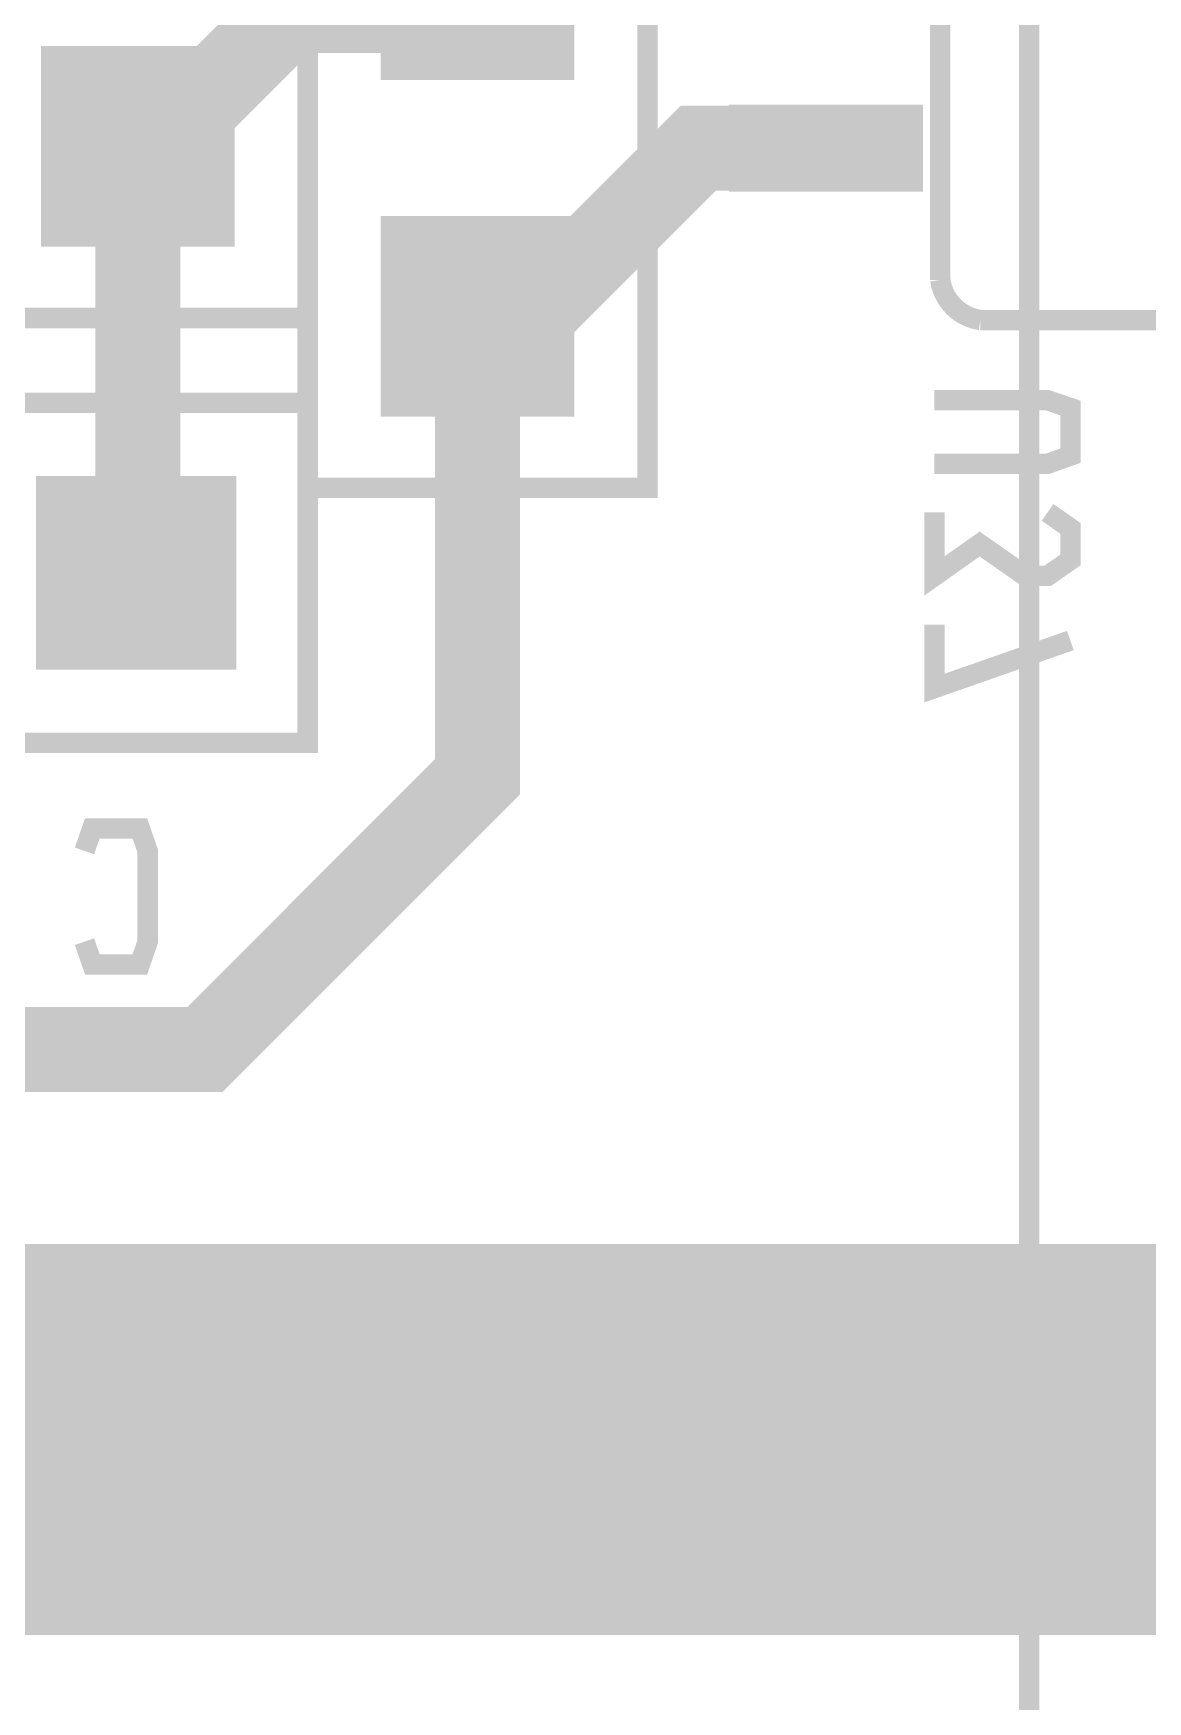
# Model space of a CAD drawing. Extents: x -20 to 155, y -92 to 168.
# Drawn here: x 30.97 to 39.3, y 41.09 to 53.56 of the extents above; entities that cross this region are included whole.
import ezdxf

# ---------------------------------------------------------------- set-up
doc = ezdxf.new("R2010")
doc.units = 0
doc.header["$MEASUREMENT"] = 0
doc.layers.get('0').update_dxf_attribs({"linetype": 'CONTINUOUS'})
for name, color, linetype in [('25-334-1_BOT', 7, 'CONTINUOUS'), ('25-334-1_DRD', 7, 'CONTINUOUS'), ('25-334-1_DRL', 2, 'CONTINUOUS'), ('25-334-1_IN1', 4, 'CONTINUOUS'), ('25-334-1_IN2', 3, 'CONTINUOUS'), ('25-334-1_SMB', 5, 'CONTINUOUS'), ('25-334-1_SPB', 14, 'CONTINUOUS'), ('25-334-1_SSB', 12, 'CONTINUOUS'), ('25-334-1_SST', 11, 'CONTINUOUS'), ('25-334-1_TOP', 13, 'CONTINUOUS'), ('THRUHOLE_TAP', 7, 'CONTINUOUS')]:
    doc.layers.add(name, color=color, linetype=linetype)

# ---------------------------------------------------------------- blocks, each defined once
blk = doc.blocks.new('ROUND_33')
at = {"const_width": 0.7493}
blk.add_lwpolyline([(-0.37465, 0, 1), (0.37465, 0, 1)], format="xyb", close=True, dxfattribs=at)
blk = doc.blocks.new('RECTANGLE_50')
blk.add_solid([(0.7239, 0.7493), (0.7239, -0.7493), (-0.7239, 0.7493), (-0.7239, -0.7493)])
blk = doc.blocks.new('RECTANGLE_51')
blk.add_solid([(0.7493, 0.7239), (0.7493, -0.7239), (-0.7493, 0.7239), (-0.7493, -0.7239)])
blk = doc.blocks.new('RECTANGLE_66')
blk.add_solid([(0.72517, 0.32512), (0.72517, -0.32512), (-0.72517, 0.32512), (-0.72517, -0.32512)])
blk = doc.blocks.new('ROUND_32')
at = {"const_width": 0.35052}
blk.add_lwpolyline([(-0.17526, 0, 1), (0.17526, 0, 1)], format="xyb", close=True, dxfattribs=at)

msp = doc.modelspace()

# ---------------------------------------------------------------- linework, layer by layer
at = {"layer": '25-334-1_BOT'}
for points, const_width in [([(34.29, 53.9623), (34.29, 53.7337), (32.9057, 53.7337), (32.004, 52.832), (31.75, 52.832), (31.75, 52.7177)], 0.635), ([(31.75, 52.7177), (31.75, 49.5427), (31.7373, 49.53)], 0.635), ([(34.29, 51.4477), (34.6837, 51.4477), (35.941, 52.705), (36.89604, 52.705)], 0.635), ([(26.67, 45.96892), (29.20492, 45.96892), (32.25292, 45.96892), (34.29, 48.006), (34.29, 51.4477)], 0.635), ([(49.53, 46.99), (42.037, 46.99), (42.037, 44.45), (25.4, 44.45), (25.4, 41.656)], 0.127), ([(31.0007, 44.45), (31.0007, 41.656)], 0.127), ([(31.115, 44.45), (31.115, 41.656)], 0.127), ([(31.2293, 44.45), (31.2293, 41.656)], 0.127), ([(31.3436, 44.45), (31.3436, 41.656)], 0.127), ([(31.4579, 44.45), (31.4579, 41.656)], 0.127), ([(31.5722, 44.45), (31.5722, 41.656)], 0.127), ([(31.6865, 44.45), (31.6865, 41.656)], 0.127), ([(31.8008, 44.45), (31.8008, 41.656)], 0.127), ([(31.9151, 44.45), (31.9151, 41.656)], 0.127), ([(32.0294, 44.45), (32.0294, 41.656)], 0.127), ([(32.1437, 44.45), (32.1437, 41.656)], 0.127), ([(32.258, 44.45), (32.258, 41.656)], 0.127), ([(32.3723, 44.45), (32.3723, 41.656)], 0.127), ([(32.4866, 44.45), (32.4866, 41.656)], 0.127), ([(32.6009, 44.45), (32.6009, 41.656)], 0.127), ([(32.7152, 44.45), (32.7152, 41.656)], 0.127), ([(32.8295, 44.45), (32.8295, 41.656)], 0.127), ([(32.9438, 44.45), (32.9438, 41.656)], 0.127), ([(33.0581, 44.45), (33.0581, 41.656)], 0.127), ([(33.1724, 44.45), (33.1724, 41.656)], 0.127), ([(33.2867, 44.45), (33.2867, 41.656)], 0.127), ([(33.401, 44.45), (33.401, 41.656)], 0.127), ([(33.5153, 44.45), (33.5153, 41.656)], 0.127), ([(33.6296, 44.45), (33.6296, 41.656)], 0.127), ([(33.7439, 44.45), (33.7439, 41.656)], 0.127), ([(33.8582, 44.45), (33.8582, 41.656)], 0.127), ([(33.9725, 44.45), (33.9725, 41.656)], 0.127), ([(34.0868, 44.45), (34.0868, 41.656)], 0.127), ([(34.2011, 44.45), (34.2011, 41.656)], 0.127), ([(34.3154, 44.45), (34.3154, 41.656)], 0.127), ([(34.4297, 44.45), (34.4297, 41.656)], 0.127), ([(34.544, 44.45), (34.544, 41.656)], 0.127), ([(34.6583, 44.45), (34.6583, 41.656)], 0.127), ([(34.7726, 44.45), (34.7726, 41.656)], 0.127), ([(34.8869, 44.45), (34.8869, 41.656)], 0.127), ([(35.0012, 44.45), (35.0012, 41.656)], 0.127), ([(35.1155, 44.45), (35.1155, 41.656)], 0.127), ([(35.2298, 44.45), (35.2298, 41.656)], 0.127), ([(35.3441, 44.45), (35.3441, 41.656)], 0.127), ([(35.4584, 44.45), (35.4584, 41.656)], 0.127), ([(35.5727, 44.45), (35.5727, 41.656)], 0.127), ([(35.687, 44.45), (35.687, 41.656)], 0.127), ([(35.8013, 44.45), (35.8013, 41.656)], 0.127), ([(35.9156, 44.45), (35.9156, 41.656)], 0.127), ([(36.0299, 44.45), (36.0299, 41.656)], 0.127), ([(36.1442, 44.45), (36.1442, 41.656)], 0.127), ([(36.2585, 44.45), (36.2585, 41.656)], 0.127), ([(36.3728, 44.45), (36.3728, 41.656)], 0.127), ([(36.4871, 44.45), (36.4871, 41.656)], 0.127), ([(36.6014, 44.45), (36.6014, 41.656)], 0.127), ([(36.7157, 44.45), (36.7157, 41.656)], 0.127), ([(36.83, 44.45), (36.83, 41.656)], 0.127), ([(36.9443, 44.45), (36.9443, 41.656)], 0.127), ([(37.0586, 44.45), (37.0586, 41.656)], 0.127), ([(37.1729, 44.45), (37.1729, 41.656)], 0.127), ([(37.2872, 44.45), (37.2872, 41.656)], 0.127), ([(37.4015, 44.45), (37.4015, 41.656)], 0.127), ([(37.5158, 44.45), (37.5158, 41.656)], 0.127), ([(37.6301, 44.45), (37.6301, 41.656)], 0.127), ([(37.7444, 44.45), (37.7444, 41.656)], 0.127), ([(37.8587, 44.45), (37.8587, 41.656)], 0.127), ([(37.973, 44.45), (37.973, 41.656)], 0.127), ([(38.0873, 44.45), (38.0873, 41.656)], 0.127), ([(38.2016, 44.45), (38.2016, 41.656)], 0.127), ([(38.3159, 44.45), (38.3159, 41.656)], 0.127), ([(38.4302, 44.45), (38.4302, 41.656)], 0.127), ([(38.5445, 44.45), (38.5445, 41.656)], 0.127), ([(38.6588, 44.45), (38.6588, 41.656)], 0.127), ([(38.7731, 44.45), (38.7731, 41.656)], 0.127), ([(38.8874, 44.45), (38.8874, 41.656)], 0.127), ([(39.0017, 44.45), (39.0017, 41.656)], 0.127), ([(39.116, 44.45), (39.116, 41.656)], 0.127), ([(39.2303, 44.45), (39.2303, 41.656)], 0.127), ([(39.3446, 44.45), (39.3446, 41.656)], 0.127), ([(49.53, 44.3992), (25.4, 44.3992)], 0.127), ([(49.53, 44.2849), (25.4, 44.2849)], 0.127), ([(49.53, 44.1706), (25.4, 44.1706)], 0.127), ([(49.53, 44.0563), (25.4, 44.0563)], 0.127), ([(49.53, 43.942), (25.4, 43.942)], 0.127), ([(49.53, 43.8277), (25.4, 43.8277)], 0.127), ([(49.53, 43.7134), (25.4, 43.7134)], 0.127), ([(49.53, 43.5991), (25.4, 43.5991)], 0.127), ([(49.53, 43.4848), (25.4, 43.4848)], 0.127), ([(49.53, 43.3705), (25.4, 43.3705)], 0.127), ([(49.53, 43.2562), (25.4, 43.2562)], 0.127), ([(49.53, 43.1419), (25.4, 43.1419)], 0.127), ([(49.53, 43.0276), (25.4, 43.0276)], 0.127), ([(49.53, 42.9133), (25.4, 42.9133)], 0.127), ([(49.53, 42.799), (25.4, 42.799)], 0.127), ([(49.53, 42.6847), (25.4, 42.6847)], 0.127), ([(49.53, 42.5704), (25.4, 42.5704)], 0.127), ([(49.53, 42.4561), (25.4, 42.4561)], 0.127), ([(49.53, 42.3418), (25.4, 42.3418)], 0.127), ([(49.53, 42.2275), (25.4, 42.2275)], 0.127), ([(49.53, 42.1132), (25.4, 42.1132)], 0.127), ([(49.53, 41.9989), (25.4, 41.9989)], 0.127), ([(49.53, 41.8846), (25.4, 41.8846)], 0.127), ([(49.53, 41.7703), (25.4, 41.7703)], 0.127), ([(49.53, 41.656), (25.4, 41.656)], 0.127)]:
    msp.add_lwpolyline(points, dxfattribs=dict(at, const_width=const_width))
at = {"layer": '25-334-1_DRD', "const_width": 0.254}
for points in [[(31.115, 43.434), (30.734, 43.815)], [(32.766, 43.815), (32.385, 43.434)], [(33.274, 43.815), (32.766, 43.815)], [(33.655, 43.434), (33.274, 43.815)], [(35.306, 43.815), (34.925, 43.434)], [(35.814, 43.815), (35.306, 43.815)], [(36.195, 43.434), (35.814, 43.815)], [(37.846, 43.815), (37.465, 43.434)], [(38.354, 43.815), (37.846, 43.815)], [(38.735, 43.434), (38.354, 43.815)], [(31.115, 42.926), (31.115, 43.434)], [(32.385, 43.434), (32.385, 42.926)], [(33.655, 42.926), (33.655, 43.434)], [(34.925, 43.434), (34.925, 42.926)], [(36.195, 42.926), (36.195, 43.434)], [(37.465, 43.434), (37.465, 42.926)], [(38.735, 42.926), (38.735, 43.434)], [(30.734, 42.545), (31.115, 42.926)], [(32.385, 42.926), (32.766, 42.545)], [(33.274, 42.545), (33.655, 42.926)], [(34.925, 42.926), (35.306, 42.545)], [(35.814, 42.545), (36.195, 42.926)], [(37.465, 42.926), (37.846, 42.545)], [(38.354, 42.545), (38.735, 42.926)], [(32.766, 42.545), (33.274, 42.545)], [(35.306, 42.545), (35.814, 42.545)], [(37.846, 42.545), (38.354, 42.545)]]:
    msp.add_lwpolyline(points, dxfattribs=at)
at = {"layer": '25-334-1_DRL', "const_width": 1.99898}
msp.add_lwpolyline([(68.58, 43.815), (67.056, 42.291), (52.451, 42.291), (51.816, 42.926), (51.816, 48.387), (50.673, 49.53), (40.005, 49.53)], dxfattribs=at)
at = {"layer": '25-334-1_IN1', "const_width": 0.127}
for points in [[(49.53, 46.99), (49.53, 41.656), (25.4, 41.656)], [(42.037, 44.45), (25.4, 44.45)], [(31.0007, 44.45), (31.0007, 41.656)], [(31.115, 44.45), (31.115, 41.656)], [(31.2293, 44.45), (31.2293, 41.656)], [(31.3436, 44.45), (31.3436, 41.656)], [(31.4579, 44.45), (31.4579, 41.656)], [(31.5722, 44.45), (31.5722, 41.656)], [(31.6865, 44.45), (31.6865, 41.656)], [(31.8008, 44.45), (31.8008, 41.656)], [(31.9151, 44.45), (31.9151, 41.656)], [(32.0294, 44.45), (32.0294, 41.656)], [(32.1437, 44.45), (32.1437, 41.656)], [(32.258, 44.45), (32.258, 41.656)], [(32.3723, 44.45), (32.3723, 41.656)], [(32.4866, 44.45), (32.4866, 41.656)], [(32.6009, 44.45), (32.6009, 41.656)], [(32.7152, 44.45), (32.7152, 41.656)], [(32.8295, 44.45), (32.8295, 41.656)], [(32.9438, 44.45), (32.9438, 41.656)], [(33.0581, 44.45), (33.0581, 41.656)], [(33.1724, 44.45), (33.1724, 41.656)], [(33.2867, 44.45), (33.2867, 41.656)], [(33.401, 44.45), (33.401, 41.656)], [(33.5153, 44.45), (33.5153, 41.656)], [(33.6296, 44.45), (33.6296, 41.656)], [(33.7439, 44.45), (33.7439, 41.656)], [(33.8582, 44.45), (33.8582, 41.656)], [(33.9725, 44.45), (33.9725, 41.656)], [(34.0868, 44.45), (34.0868, 41.656)], [(34.2011, 44.45), (34.2011, 41.656)], [(34.3154, 44.45), (34.3154, 41.656)], [(34.4297, 44.45), (34.4297, 41.656)], [(34.544, 44.45), (34.544, 41.656)], [(34.6583, 44.45), (34.6583, 41.656)], [(34.7726, 44.45), (34.7726, 41.656)], [(34.8869, 44.45), (34.8869, 41.656)], [(35.0012, 44.45), (35.0012, 41.656)], [(35.1155, 44.45), (35.1155, 41.656)], [(35.2298, 44.45), (35.2298, 41.656)], [(35.3441, 44.45), (35.3441, 41.656)], [(35.4584, 44.45), (35.4584, 41.656)], [(35.5727, 44.45), (35.5727, 41.656)], [(35.687, 44.45), (35.687, 41.656)], [(35.8013, 44.45), (35.8013, 41.656)], [(35.9156, 44.45), (35.9156, 41.656)], [(36.0299, 44.45), (36.0299, 41.656)], [(36.1442, 44.45), (36.1442, 41.656)], [(36.2585, 44.45), (36.2585, 41.656)], [(36.3728, 44.45), (36.3728, 41.656)], [(36.4871, 44.45), (36.4871, 41.656)], [(36.6014, 44.45), (36.6014, 41.656)], [(36.7157, 44.45), (36.7157, 41.656)], [(36.83, 44.45), (36.83, 41.656)], [(36.9443, 44.45), (36.9443, 41.656)], [(37.0586, 44.45), (37.0586, 41.656)], [(37.1729, 44.45), (37.1729, 41.656)], [(37.2872, 44.45), (37.2872, 41.656)], [(37.4015, 44.45), (37.4015, 41.656)], [(37.5158, 44.45), (37.5158, 41.656)], [(37.6301, 44.45), (37.6301, 41.656)], [(37.7444, 44.45), (37.7444, 41.656)], [(37.8587, 44.45), (37.8587, 41.656)], [(37.973, 44.45), (37.973, 41.656)], [(38.0873, 44.45), (38.0873, 41.656)], [(38.2016, 44.45), (38.2016, 41.656)], [(38.3159, 44.45), (38.3159, 41.656)], [(38.4302, 44.45), (38.4302, 41.656)], [(38.5445, 44.45), (38.5445, 41.656)], [(38.6588, 44.45), (38.6588, 41.656)], [(38.7731, 44.45), (38.7731, 41.656)], [(38.8874, 44.45), (38.8874, 41.656)], [(39.0017, 44.45), (39.0017, 41.656)], [(39.116, 44.45), (39.116, 41.656)], [(39.2303, 44.45), (39.2303, 41.656)], [(39.3446, 44.45), (39.3446, 41.656)], [(49.53, 44.3992), (25.4, 44.3992)], [(49.53, 44.2849), (25.4, 44.2849)], [(49.53, 44.1706), (25.4, 44.1706)], [(49.53, 44.0563), (25.4, 44.0563)], [(49.53, 43.942), (25.4, 43.942)], [(49.53, 43.8277), (25.4, 43.8277)], [(49.53, 43.7134), (25.4, 43.7134)], [(49.53, 43.5991), (25.4, 43.5991)], [(49.53, 43.4848), (25.4, 43.4848)], [(49.53, 43.3705), (25.4, 43.3705)], [(49.53, 43.2562), (25.4, 43.2562)], [(49.53, 43.1419), (25.4, 43.1419)], [(49.53, 43.0276), (25.4, 43.0276)], [(49.53, 42.9133), (25.4, 42.9133)], [(49.53, 42.799), (25.4, 42.799)], [(49.53, 42.6847), (25.4, 42.6847)], [(49.53, 42.5704), (25.4, 42.5704)], [(49.53, 42.4561), (25.4, 42.4561)], [(49.53, 42.3418), (25.4, 42.3418)], [(49.53, 42.2275), (25.4, 42.2275)], [(49.53, 42.1132), (25.4, 42.1132)], [(49.53, 41.9989), (25.4, 41.9989)], [(49.53, 41.8846), (25.4, 41.8846)], [(49.53, 41.7703), (25.4, 41.7703)]]:
    msp.add_lwpolyline(points, dxfattribs=at)
at = {"layer": '25-334-1_IN2', "const_width": 0.127}
for points in [[(49.53, 46.99), (42.037, 46.99), (42.037, 44.45), (25.4, 44.45), (25.4, 41.656)], [(31.0007, 44.45), (31.0007, 41.656)], [(31.115, 44.45), (31.115, 41.656)], [(31.2293, 44.45), (31.2293, 41.656)], [(31.3436, 44.45), (31.3436, 41.656)], [(31.4579, 44.45), (31.4579, 41.656)], [(31.5722, 44.45), (31.5722, 41.656)], [(31.6865, 44.45), (31.6865, 41.656)], [(31.8008, 44.45), (31.8008, 41.656)], [(31.9151, 44.45), (31.9151, 41.656)], [(32.0294, 44.45), (32.0294, 41.656)], [(32.1437, 44.45), (32.1437, 41.656)], [(32.258, 44.45), (32.258, 41.656)], [(32.3723, 44.45), (32.3723, 41.656)], [(32.4866, 44.45), (32.4866, 41.656)], [(32.6009, 44.45), (32.6009, 41.656)], [(32.7152, 44.45), (32.7152, 41.656)], [(32.8295, 44.45), (32.8295, 41.656)], [(32.9438, 44.45), (32.9438, 41.656)], [(33.0581, 44.45), (33.0581, 41.656)], [(33.1724, 44.45), (33.1724, 41.656)], [(33.2867, 44.45), (33.2867, 41.656)], [(33.401, 44.45), (33.401, 41.656)], [(33.5153, 44.45), (33.5153, 41.656)], [(33.6296, 44.45), (33.6296, 41.656)], [(33.7439, 44.45), (33.7439, 41.656)], [(33.8582, 44.45), (33.8582, 41.656)], [(33.9725, 44.45), (33.9725, 41.656)], [(34.0868, 44.45), (34.0868, 41.656)], [(34.2011, 44.45), (34.2011, 41.656)], [(34.3154, 44.45), (34.3154, 41.656)], [(34.4297, 44.45), (34.4297, 41.656)], [(34.544, 44.45), (34.544, 41.656)], [(34.6583, 44.45), (34.6583, 41.656)], [(34.7726, 44.45), (34.7726, 41.656)], [(34.8869, 44.45), (34.8869, 41.656)], [(35.0012, 44.45), (35.0012, 41.656)], [(35.1155, 44.45), (35.1155, 41.656)], [(35.2298, 44.45), (35.2298, 41.656)], [(35.3441, 44.45), (35.3441, 41.656)], [(35.4584, 44.45), (35.4584, 41.656)], [(35.5727, 44.45), (35.5727, 41.656)], [(35.687, 44.45), (35.687, 41.656)], [(35.8013, 44.45), (35.8013, 41.656)], [(35.9156, 44.45), (35.9156, 41.656)], [(36.0299, 44.45), (36.0299, 41.656)], [(36.1442, 44.45), (36.1442, 41.656)], [(36.2585, 44.45), (36.2585, 41.656)], [(36.3728, 44.45), (36.3728, 41.656)], [(36.4871, 44.45), (36.4871, 41.656)], [(36.6014, 44.45), (36.6014, 41.656)], [(36.7157, 44.45), (36.7157, 41.656)], [(36.83, 44.45), (36.83, 41.656)], [(36.9443, 44.45), (36.9443, 41.656)], [(37.0586, 44.45), (37.0586, 41.656)], [(37.1729, 44.45), (37.1729, 41.656)], [(37.2872, 44.45), (37.2872, 41.656)], [(37.4015, 44.45), (37.4015, 41.656)], [(37.5158, 44.45), (37.5158, 41.656)], [(37.6301, 44.45), (37.6301, 41.656)], [(37.7444, 44.45), (37.7444, 41.656)], [(37.8587, 44.45), (37.8587, 41.656)], [(37.973, 44.45), (37.973, 41.656)], [(38.0873, 44.45), (38.0873, 41.656)], [(38.2016, 44.45), (38.2016, 41.656)], [(38.3159, 44.45), (38.3159, 41.656)], [(38.4302, 44.45), (38.4302, 41.656)], [(38.5445, 44.45), (38.5445, 41.656)], [(38.6588, 44.45), (38.6588, 41.656)], [(38.7731, 44.45), (38.7731, 41.656)], [(38.8874, 44.45), (38.8874, 41.656)], [(39.0017, 44.45), (39.0017, 41.656)], [(39.116, 44.45), (39.116, 41.656)], [(39.2303, 44.45), (39.2303, 41.656)], [(39.3446, 44.45), (39.3446, 41.656)], [(49.53, 44.3992), (25.4, 44.3992)], [(49.53, 44.2849), (25.4, 44.2849)], [(49.53, 44.1706), (25.4, 44.1706)], [(49.53, 44.0563), (25.4, 44.0563)], [(49.53, 43.942), (25.4, 43.942)], [(49.53, 43.8277), (25.4, 43.8277)], [(49.53, 43.7134), (25.4, 43.7134)], [(49.53, 43.5991), (25.4, 43.5991)], [(49.53, 43.4848), (25.4, 43.4848)], [(49.53, 43.3705), (25.4, 43.3705)], [(49.53, 43.2562), (25.4, 43.2562)], [(49.53, 43.1419), (25.4, 43.1419)], [(49.53, 43.0276), (25.4, 43.0276)], [(49.53, 42.9133), (25.4, 42.9133)], [(49.53, 42.799), (25.4, 42.799)], [(49.53, 42.6847), (25.4, 42.6847)], [(49.53, 42.5704), (25.4, 42.5704)], [(49.53, 42.4561), (25.4, 42.4561)], [(49.53, 42.3418), (25.4, 42.3418)], [(49.53, 42.2275), (25.4, 42.2275)], [(49.53, 42.1132), (25.4, 42.1132)], [(49.53, 41.9989), (25.4, 41.9989)], [(49.53, 41.8846), (25.4, 41.8846)], [(49.53, 41.7703), (25.4, 41.7703)], [(49.53, 41.656), (25.4, 41.656)]]:
    msp.add_lwpolyline(points, dxfattribs=at)
at = {"layer": '25-334-1_SSB', "const_width": 0.1524}
for points in [[(37.74948, 51.71948), (37.74948, 57.51322)], [(33.02, 56.515), (30.48, 56.515), (30.48, 51.435), (33.02, 51.435), (33.02, 56.515)], [(35.56, 55.245), (33.02, 55.245), (33.02, 50.165), (35.56, 50.165), (35.56, 55.245)], [(41.34612, 51.41976), (38.0492, 51.41976)], [(33.02, 48.26), (33.02, 50.8), (27.94, 50.8), (27.94, 48.26), (33.02, 48.26)], [(37.7063, 50.34534), (38.55212, 50.34534), (38.7223, 50.4063), (38.7223, 50.7619), (38.55212, 50.82032), (37.7063, 50.82032)], [(38.55212, 49.98212), (38.7223, 49.86274), (38.7223, 49.62652), (38.55212, 49.50714), (38.38448, 49.50714), (38.04412, 49.7459), (37.7063, 49.50714), (37.7063, 49.98212)], [(38.7223, 49.02454), (37.7063, 48.66894), (37.7063, 49.14392)], [(31.35122, 46.7741), (31.40964, 46.60392), (31.76524, 46.60392), (31.82366, 46.7741), (31.82366, 47.45228), (31.76524, 47.61992), (31.40964, 47.61992), (31.35122, 47.45228)]]:
    msp.add_lwpolyline(points, dxfattribs=at)
msp.add_lwpolyline([(37.74948, 51.71948, 0.3322068), (38.0492, 51.41976)], format="xyb", dxfattribs=at)
at = {"layer": '25-334-1_SST', "const_width": 0.1524}
msp.add_lwpolyline([(-1.58496, 4.40944), (38.41496, 4.40944), (38.41496, 79.41056), (-1.58496, 79.41056), (-1.58496, 4.40944)], dxfattribs=at)
at = {"layer": '25-334-1_TOP'}
for points, const_width in [([(49.53, 46.99), (42.037, 46.99), (42.037, 44.45), (25.4, 44.45), (25.4, 41.656)], 0.127), ([(31.0007, 44.45), (31.0007, 41.656)], 0.127), ([(31.115, 44.45), (31.115, 41.656)], 0.127), ([(31.2293, 44.45), (31.2293, 41.656)], 0.127), ([(31.3436, 44.45), (31.3436, 41.656)], 0.127), ([(31.4579, 44.45), (31.4579, 41.656)], 0.127), ([(31.5722, 44.45), (31.5722, 41.656)], 0.127), ([(31.6865, 44.45), (31.6865, 41.656)], 0.127), ([(31.8008, 44.45), (31.8008, 41.656)], 0.127), ([(31.9151, 44.45), (31.9151, 41.656)], 0.127), ([(32.0294, 44.45), (32.0294, 41.656)], 0.127), ([(32.1437, 44.45), (32.1437, 41.656)], 0.127), ([(32.258, 44.45), (32.258, 41.656)], 0.127), ([(32.3723, 44.45), (32.3723, 41.656)], 0.127), ([(32.4866, 44.45), (32.4866, 41.656)], 0.127), ([(32.6009, 44.45), (32.6009, 41.656)], 0.127), ([(32.7152, 44.45), (32.7152, 41.656)], 0.127), ([(32.8295, 44.45), (32.8295, 41.656)], 0.127), ([(32.9438, 44.45), (32.9438, 41.656)], 0.127), ([(33.0581, 44.45), (33.0581, 41.656)], 0.127), ([(33.1724, 44.45), (33.1724, 41.656)], 0.127), ([(33.2867, 44.45), (33.2867, 41.656)], 0.127), ([(33.401, 44.45), (33.401, 41.656)], 0.127), ([(33.5153, 44.45), (33.5153, 41.656)], 0.127), ([(33.6296, 44.45), (33.6296, 41.656)], 0.127), ([(33.7439, 44.45), (33.7439, 41.656)], 0.127), ([(33.8582, 44.45), (33.8582, 41.656)], 0.127), ([(33.9725, 44.45), (33.9725, 41.656)], 0.127), ([(34.0868, 44.45), (34.0868, 41.656)], 0.127), ([(34.2011, 44.45), (34.2011, 41.656)], 0.127), ([(34.3154, 44.45), (34.3154, 41.656)], 0.127), ([(34.4297, 44.45), (34.4297, 41.656)], 0.127), ([(34.544, 44.45), (34.544, 41.656)], 0.127), ([(34.6583, 44.45), (34.6583, 41.656)], 0.127), ([(34.7726, 44.45), (34.7726, 41.656)], 0.127), ([(34.8869, 44.45), (34.8869, 41.656)], 0.127), ([(35.0012, 44.45), (35.0012, 41.656)], 0.127), ([(35.1155, 44.45), (35.1155, 41.656)], 0.127), ([(35.2298, 44.45), (35.2298, 41.656)], 0.127), ([(35.3441, 44.45), (35.3441, 41.656)], 0.127), ([(35.4584, 44.45), (35.4584, 41.656)], 0.127), ([(35.5727, 44.45), (35.5727, 41.656)], 0.127), ([(35.687, 44.45), (35.687, 41.656)], 0.127), ([(35.8013, 44.45), (35.8013, 41.656)], 0.127), ([(35.9156, 44.45), (35.9156, 41.656)], 0.127), ([(36.0299, 44.45), (36.0299, 41.656)], 0.127), ([(36.1442, 44.45), (36.1442, 41.656)], 0.127), ([(36.2585, 44.45), (36.2585, 41.656)], 0.127), ([(36.3728, 44.45), (36.3728, 41.656)], 0.127), ([(36.4871, 44.45), (36.4871, 41.656)], 0.127), ([(36.6014, 44.45), (36.6014, 41.656)], 0.127), ([(36.7157, 44.45), (36.7157, 41.656)], 0.127), ([(36.83, 44.45), (36.83, 41.656)], 0.127), ([(36.9443, 44.45), (36.9443, 41.656)], 0.127), ([(37.0586, 44.45), (37.0586, 41.656)], 0.127), ([(37.1729, 44.45), (37.1729, 41.656)], 0.127), ([(37.2872, 44.45), (37.2872, 41.656)], 0.127), ([(37.4015, 44.45), (37.4015, 41.656)], 0.127), ([(37.5158, 44.45), (37.5158, 41.656)], 0.127), ([(37.6301, 44.45), (37.6301, 41.656)], 0.127), ([(37.7444, 44.45), (37.7444, 41.656)], 0.127), ([(37.8587, 44.45), (37.8587, 41.656)], 0.127), ([(37.973, 44.45), (37.973, 41.656)], 0.127), ([(38.0873, 44.45), (38.0873, 41.656)], 0.127), ([(38.2016, 44.45), (38.2016, 41.656)], 0.127), ([(38.3159, 44.45), (38.3159, 41.656)], 0.127), ([(38.4302, 44.45), (38.4302, 41.656)], 0.127), ([(38.5445, 44.45), (38.5445, 41.656)], 0.127), ([(38.6588, 44.45), (38.6588, 41.656)], 0.127), ([(38.7731, 44.45), (38.7731, 41.656)], 0.127), ([(38.8874, 44.45), (38.8874, 41.656)], 0.127), ([(39.0017, 44.45), (39.0017, 41.656)], 0.127), ([(39.116, 44.45), (39.116, 41.656)], 0.127), ([(39.2303, 44.45), (39.2303, 41.656)], 0.127), ([(39.3446, 44.45), (39.3446, 41.656)], 0.127), ([(49.53, 44.3992), (25.4, 44.3992)], 0.127), ([(49.53, 44.2849), (25.4, 44.2849)], 0.127), ([(49.53, 44.1706), (25.4, 44.1706)], 0.127), ([(49.53, 44.0563), (25.4, 44.0563)], 0.127), ([(49.53, 43.942), (25.4, 43.942)], 0.127), ([(49.53, 43.8277), (25.4, 43.8277)], 0.127), ([(49.53, 43.7134), (25.4, 43.7134)], 0.127), ([(49.53, 43.5991), (25.4, 43.5991)], 0.127), ([(49.53, 43.4848), (25.4, 43.4848)], 0.127), ([(49.53, 43.3705), (25.4, 43.3705)], 0.127), ([(49.53, 43.2562), (25.4, 43.2562)], 0.127), ([(38.1, 43.18), (35.56, 43.18), (33.02, 43.18), (30.48, 43.18), (26.67, 43.18)], 0.254), ([(40.64, 43.18), (38.1, 43.18)], 0.254), ([(49.53, 43.1419), (25.4, 43.1419)], 0.127), ([(49.53, 43.0276), (25.4, 43.0276)], 0.127), ([(49.53, 42.9133), (25.4, 42.9133)], 0.127), ([(49.53, 42.799), (25.4, 42.799)], 0.127), ([(49.53, 42.6847), (25.4, 42.6847)], 0.127), ([(49.53, 42.5704), (25.4, 42.5704)], 0.127), ([(49.53, 42.4561), (25.4, 42.4561)], 0.127), ([(49.53, 42.3418), (25.4, 42.3418)], 0.127), ([(49.53, 42.2275), (25.4, 42.2275)], 0.127), ([(49.53, 42.1132), (25.4, 42.1132)], 0.127), ([(49.53, 41.9989), (25.4, 41.9989)], 0.127), ([(49.53, 41.8846), (25.4, 41.8846)], 0.127), ([(49.53, 41.7703), (25.4, 41.7703)], 0.127), ([(49.53, 41.656), (25.4, 41.656)], 0.127)]:
    msp.add_lwpolyline(points, dxfattribs=dict(at, const_width=const_width))

# ---------------------------------------------------------------- block references
at = {"layer": '25-334-1_BOT'}
for name, p in [('RECTANGLE_50', (34.29, 53.9623)), ('RECTANGLE_50', (31.75, 52.7177)), ('RECTANGLE_66', (36.89604, 52.705)), ('RECTANGLE_50', (34.29, 51.4477)), ('RECTANGLE_51', (31.7373, 49.53)), ('ROUND_33', (30.48, 43.18)), ('ROUND_33', (33.02, 43.18)), ('ROUND_33', (35.56, 43.18)), ('ROUND_33', (38.1, 43.18))]:
    msp.add_blockref(name, p, dxfattribs=at)
at = {"layer": '25-334-1_DRL'}
for p in [(33.02, 43.18), (35.56, 43.18), (38.1, 43.18)]:
    msp.add_blockref('ROUND_32', p, dxfattribs=at)
at = {"layer": '25-334-1_IN1'}
for p in [(30.48, 43.18), (33.02, 43.18), (35.56, 43.18), (38.1, 43.18)]:
    msp.add_blockref('ROUND_33', p, dxfattribs=at)
at = {"layer": '25-334-1_IN2'}
for p in [(30.48, 43.18), (33.02, 43.18), (35.56, 43.18), (38.1, 43.18)]:
    msp.add_blockref('ROUND_33', p, dxfattribs=at)
at = {"layer": '25-334-1_SMB'}
for name, p in [('RECTANGLE_50', (34.29, 53.9623)), ('RECTANGLE_50', (31.75, 52.7177)), ('RECTANGLE_66', (36.89604, 52.705)), ('RECTANGLE_50', (34.29, 51.4477)), ('RECTANGLE_51', (31.7373, 49.53))]:
    msp.add_blockref(name, p, dxfattribs=at)
at = {"layer": '25-334-1_SPB'}
for name, p in [('RECTANGLE_50', (34.29, 53.9623)), ('RECTANGLE_50', (31.75, 52.7177)), ('RECTANGLE_66', (36.89604, 52.705)), ('RECTANGLE_50', (34.29, 51.4477)), ('RECTANGLE_51', (31.7373, 49.53))]:
    msp.add_blockref(name, p, dxfattribs=at)
at = {"layer": '25-334-1_TOP'}
for p in [(30.48, 43.18), (33.02, 43.18), (35.56, 43.18), (38.1, 43.18)]:
    msp.add_blockref('ROUND_33', p, dxfattribs=at)
at = {"layer": 'THRUHOLE_TAP'}
for p in [(33.02, 43.18), (35.56, 43.18), (38.1, 43.18)]:
    msp.add_blockref('ROUND_32', p, dxfattribs=at)

doc.saveas('drawing.dxf')
